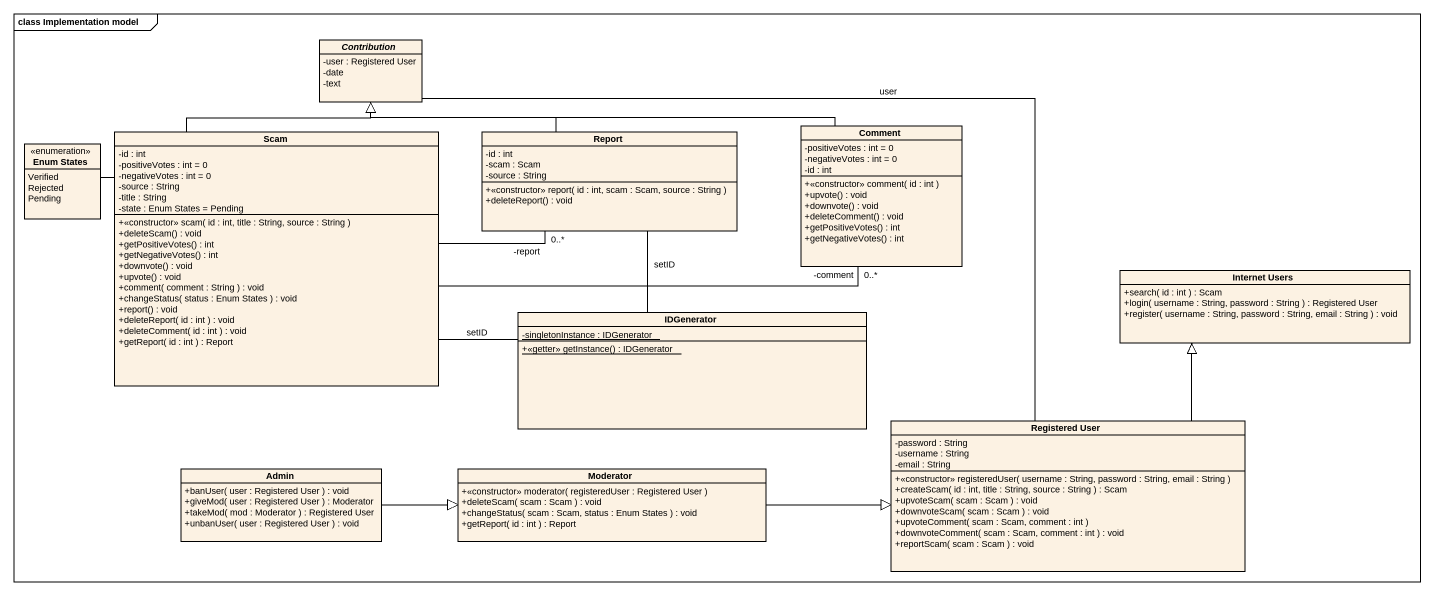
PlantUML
@startuml
mainframe class Implementation model
hide circle
hide empty members
skinparam classAttributeIconSize 0
abstract class Contribution {
  -user : Registered User
  -date
  -text
}
class Scam {
  -id : int
  -positiveVotes : int = 0
  -negativeVotes : int = 0
  -source : String
  -title : String
  -state : Enum States = Pending
  +<<constructor>> scam( id : int, title : String, source : String )
  +deleteScam() : void
  +getPositiveVotes() : int
  +getNegativeVotes() : int
  +downvote() : void
  +upvote() : void
  +comment( comment : String ) : void
  +changeStatus( status : Enum States ) : void
  +report() : void
  +deleteReport( id : int ) : void
  +deleteComment( id : int ) : void
  +getReport( id : int ) : Report
}
class Report {
  -id : int
  -scam : Scam
  -source : String
  +<<constructor>> report( id : int, scam : Scam, source : String )
  +deleteReport() : void
}
class Comment {
  -positiveVotes : int = 0
  -negativeVotes : int = 0
  -id : int
  +<<constructor>> comment( id : int )
  +upvote() : void
  +downvote() : void
  +deleteComment() : void
  +getPositiveVotes() : int
  +getNegativeVotes() : int
}
enum "Enum States" as Enum_States {
  Verified
  Rejected
  Pending
}
class "Internet Users" as Internet_Users {
  +search( id : int ) : Scam
  +login( username : String, password : String ) : Registered User
  +register( username : String, password : String, email : String ) : void
}
class IDGenerator {
  {static} -singletonInstance : IDGenerator
  {static} +<<getter>> getInstance() : IDGenerator
}
class "Registered User" as Registered_User {
  -password : String
  -username : String
  -email : String
  +<<constructor>> registeredUser( username : String, password : String, email : String )
  +createScam( id : int, title : String, source : String ) : Scam
  +upvoteScam( scam : Scam ) : void
  +downvoteScam( scam : Scam ) : void
  +upvoteComment( scam : Scam, comment : int )
  +downvoteComment( scam : Scam, comment : int ) : void
  +reportScam( scam : Scam ) : void
}
class Admin {
  +banUser( user : Registered User ) : void
  +giveMod( user : Registered User ) : Moderator
  +takeMod( mod : Moderator ) : Registered User
  +unbanUser( user : Registered User ) : void
}
class Moderator {
  +<<constructor>> moderator( registeredUser : Registered User )
  +deleteScam( scam : Scam ) : void
  +changeStatus( scam : Scam, status : Enum States ) : void
  +getReport( id : int ) : Report
}
Scam -up-|> Contribution
Scam -right- "0..*\n-report" Report
Scam -right- "0..*\n-comment" Comment
Report -left-|> Contribution
Comment -left-|> Contribution
Enum_States -right- Scam
IDGenerator -left- Scam : setID
IDGenerator -up- Report : setID
Registered_User -up- Contribution : user
Registered_User -up-|> Internet_Users
Admin -right-|> Moderator
Moderator -right-|> Registered_User
@enduml
